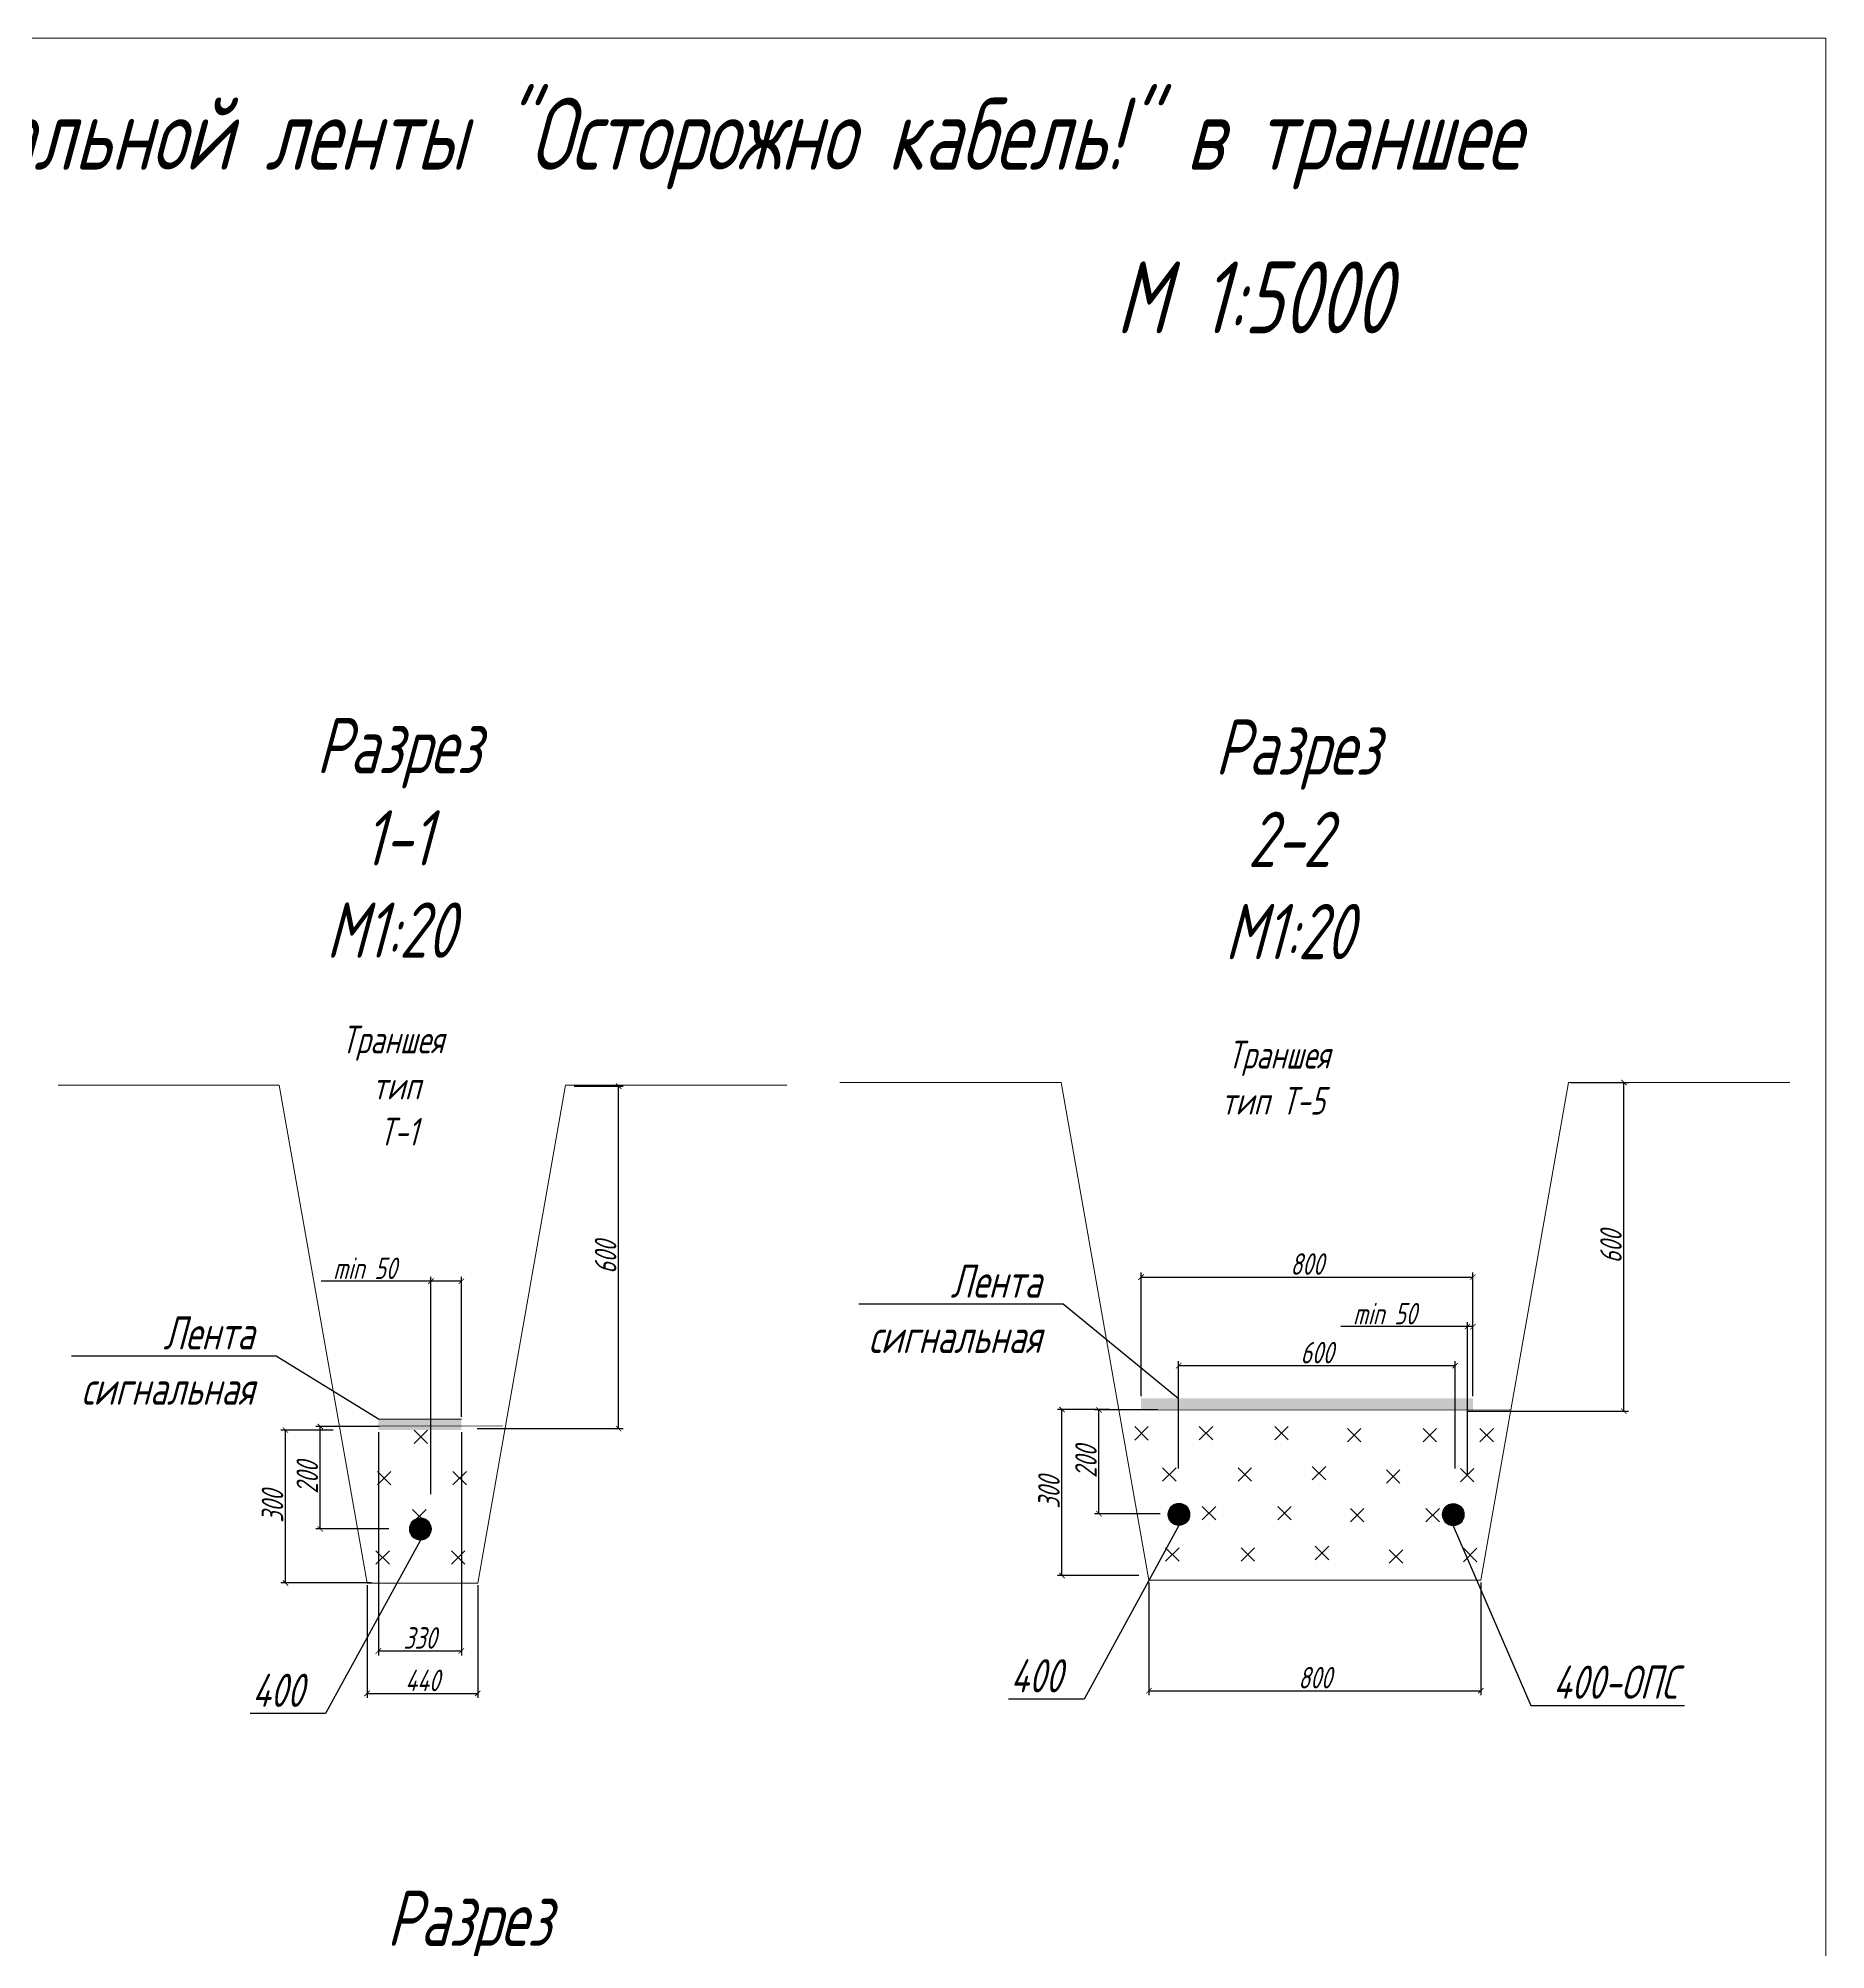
# Model space of a CAD drawing. Header units: millimetres. Extents: x 13096 to 18634, y -492 to 9335.
# Drawn here: x 13609 to 14107, y 2985 to 3518 of the extents above; entities that cross this region are included whole.
import ezdxf
from ezdxf import colors
from ezdxf.entities.mleader import LeaderData, LeaderLine
from ezdxf.enums import TextEntityAlignment as Align
from ezdxf.math import Vec2, Vec3

# ---------------------------------------------------------------- set-up
doc = ezdxf.new("R2010")
doc.units = ezdxf.units.MM
doc.layers.get('Defpoints').update_dxf_attribs({"color": 33})
for name, color, linetype, lineweight in [('Линия выноска', 137, 'Continuous', 20), ('Размерная', 4, 'Continuous', 25), ('Рамка толстая', 7, 'Continuous', 60), ('Строительный', 251, 'Continuous', 13), ('текст', 7, 'Continuous', 25), ('Элемент эл. схем', 7, 'Continuous', 35)]:
    doc.layers.add(name, color=color, linetype=linetype, lineweight=lineweight)
doc.styles.add('Simplex', font='simplex.shx', dxfattribs={"width": 0.7, "oblique": 15})
doc.dimstyles.new('Simplex', dxfattribs={"dimtxt": 2.5, "dimasz": 2.5, "dimexe": 1.25, "dimexo": 0.625, "dimtad": 1, "dimtxsty": 'Simplex', "dimcen": 2.5, "dimclrt": 2, "dimadec": 0, "dimazin": 0, "dimtfac": 1, "dimtmove": 0, "dimatfit": 3, "dimfxl": 1, "dimarcsym": 0})

# ---------------------------------------------------------------- blocks, each defined once
blk = doc.blocks.new('_ArchTick')
at = {"color": 0, "linetype": 'ByBlock', "const_width": 0.15}
blk.add_lwpolyline([(-0.5, -0.5), (0.5, 0.5)], dxfattribs=at)
blk = doc.blocks.new('*D100')
at = {"layer": 'Defpoints', "color": 0, "lineweight": 80, "transparency": 16777216}
for p in [(14035.12, 3226.79), (14050.52, 3226.79), (14006.27, 3135.24)]:
    blk.add_point(p, dxfattribs=at)
at = {"layer": 'Размерная', "color": 0, "lineweight": -2, "transparency": 16777216}
for p, q in [((14035.74, 3226.79), (14051.77, 3226.79)), ((14050.52, 3135.24), (14050.52, 3226.79)), ((14006.9, 3135.24), (14051.77, 3135.24))]:
    blk.add_line(p, q, dxfattribs=at)
at = {"layer": 'Размерная', "color": 0, "lineweight": -2, "transparency": 16777216, "xscale": 1.5, "yscale": 1.5, "zscale": 1.5}
for p, rotation in [((14050.52, 3226.79), 90), ((14050.52, 3135.24), 270)]:
    blk.add_blockref('_ArchTick', p, dxfattribs=dict(at, rotation=rotation))
at = {"layer": 'Размерная', "color": 2, "lineweight": 20, "transparency": 16777216, "insert": (14046.89, 3181.02), "char_height": 2, "attachment_point": 5, "rotation": 90, "style": 'Simplex'}
blk.add_mtext('{\\H3x;\\C256;600}', dxfattribs=at)
blk = doc.blocks.new('*D101')
at = {"layer": 'Defpoints', "color": 0, "lineweight": 80, "transparency": 16777216}
for p in [(13918.28, 3088.19), (14010.68, 3088.19), (14010.68, 3057.45)]:
    blk.add_point(p, dxfattribs=at)
at = {"layer": 'Размерная', "color": 0, "lineweight": -2, "transparency": 16777216}
for p, q in [((13918.28, 3087.57), (13918.28, 3056.2)), ((14010.68, 3087.57), (14010.68, 3056.2)), ((13918.28, 3057.45), (14010.68, 3057.45))]:
    blk.add_line(p, q, dxfattribs=at)
at = {"layer": 'Размерная', "color": 0, "lineweight": -2, "transparency": 16777216, "xscale": 1.5, "yscale": 1.5, "zscale": 1.5, "rotation": 180}
blk.add_blockref('_ArchTick', (13918.28, 3057.45), dxfattribs=at)
at = {"layer": 'Размерная', "color": 0, "lineweight": -2, "transparency": 16777216, "xscale": 1.5, "yscale": 1.5, "zscale": 1.5}
blk.add_blockref('_ArchTick', (14010.68, 3057.45), dxfattribs=at)
at = {"layer": 'Размерная', "color": 2, "lineweight": 20, "transparency": 16777216, "insert": (13964.48, 3061.07), "char_height": 2, "attachment_point": 5, "style": 'Simplex'}
blk.add_mtext('{\\H3x;\\C256;800}', dxfattribs=at)
blk = doc.blocks.new('*D102')
at = {"layer": 'Defpoints', "color": 0, "lineweight": 80, "transparency": 16777216}
for p in [(13757.65, 3225.76), (13770.63, 3225.76), (13730.65, 3130.41)]:
    blk.add_point(p, dxfattribs=at)
at = {"layer": 'Размерная', "color": 0, "lineweight": -2, "transparency": 16777216}
for p, q in [((13758.27, 3225.76), (13771.88, 3225.76)), ((13770.63, 3130.41), (13770.63, 3225.76)), ((13731.28, 3130.41), (13771.88, 3130.41))]:
    blk.add_line(p, q, dxfattribs=at)
at = {"layer": 'Размерная', "color": 0, "lineweight": -2, "transparency": 16777216, "xscale": 1.5, "yscale": 1.5, "zscale": 1.5}
for p, rotation in [((13770.63, 3225.76), 90), ((13770.63, 3130.41), 270)]:
    blk.add_blockref('_ArchTick', p, dxfattribs=dict(at, rotation=rotation))
at = {"layer": 'Размерная', "color": 2, "lineweight": 20, "transparency": 16777216, "insert": (13767, 3178.09), "char_height": 2, "attachment_point": 5, "rotation": 90, "style": 'Simplex'}
blk.add_mtext('{\\H3x;\\C256;600}', dxfattribs=at)
blk = doc.blocks.new('*D103')
at = {"layer": 'Defpoints', "color": 0, "lineweight": 80, "transparency": 16777216}
for p in [(13700.6, 3087.42), (13731.4, 3087.42), (13731.4, 3056.68)]:
    blk.add_point(p, dxfattribs=at)
at = {"layer": 'Размерная', "color": 0, "lineweight": -2, "transparency": 16777216}
for p, q in [((13700.6, 3086.8), (13700.6, 3055.43)), ((13731.4, 3086.8), (13731.4, 3055.43)), ((13700.6, 3056.68), (13731.4, 3056.68))]:
    blk.add_line(p, q, dxfattribs=at)
at = {"layer": 'Размерная', "color": 0, "lineweight": -2, "transparency": 16777216, "xscale": 1.5, "yscale": 1.5, "zscale": 1.5, "rotation": 180}
blk.add_blockref('_ArchTick', (13700.6, 3056.68), dxfattribs=at)
at = {"layer": 'Размерная', "color": 0, "lineweight": -2, "transparency": 16777216, "xscale": 1.5, "yscale": 1.5, "zscale": 1.5}
blk.add_blockref('_ArchTick', (13731.4, 3056.68), dxfattribs=at)
at = {"layer": 'Размерная', "color": 2, "lineweight": 20, "transparency": 16777216, "insert": (13716, 3060.3), "char_height": 2, "attachment_point": 5, "style": 'Simplex'}
blk.add_mtext('{\\H3x;\\C256;440}', dxfattribs=at)
blk = doc.blocks.new('_None')
blk = doc.blocks.new('*D106')
at = {"layer": 'Defpoints', "color": 0, "lineweight": 80, "transparency": 16777216}
for p in [(14003.53, 3147.94), (13926.53, 3118.7), (14003.53, 3118.7)]:
    blk.add_point(p, dxfattribs=at)
at = {"layer": 'Размерная', "color": 0, "lineweight": -2, "transparency": 16777216}
for p, q in [((13926.53, 3119.32), (13926.53, 3149.19)), ((13926.53, 3147.94), (14003.53, 3147.94)), ((14003.53, 3119.32), (14003.53, 3149.19))]:
    blk.add_line(p, q, dxfattribs=at)
at = {"layer": 'Размерная', "color": 0, "lineweight": -2, "transparency": 16777216, "xscale": 1.5, "yscale": 1.5, "zscale": 1.5, "rotation": 180}
blk.add_blockref('_ArchTick', (13926.53, 3147.94), dxfattribs=at)
at = {"layer": 'Размерная', "color": 0, "lineweight": -2, "transparency": 16777216, "xscale": 1.5, "yscale": 1.5, "zscale": 1.5}
blk.add_blockref('_ArchTick', (14003.53, 3147.94), dxfattribs=at)
at = {"layer": 'Размерная', "color": 2, "lineweight": 20, "transparency": 16777216, "insert": (13965.03, 3151.56), "char_height": 2, "attachment_point": 5, "style": 'Simplex'}
blk.add_mtext('{\\H3x;\\C256;600}', dxfattribs=at)
blk = doc.blocks.new('*D107')
at = {"layer": 'Defpoints', "color": 0, "lineweight": 80, "transparency": 16777216}
for p in [(13904.36, 3135.6), (13921.4, 3135.6), (13922.04, 3106.72)]:
    blk.add_point(p, dxfattribs=at)
at = {"layer": 'Размерная', "color": 0, "lineweight": -2, "transparency": 16777216}
for p, q in [((13920.77, 3135.6), (13903.11, 3135.6)), ((13904.36, 3106.72), (13904.36, 3135.6)), ((13921.42, 3106.72), (13903.11, 3106.72))]:
    blk.add_line(p, q, dxfattribs=at)
at = {"layer": 'Размерная', "color": 0, "lineweight": -2, "transparency": 16777216, "xscale": 1.5, "yscale": 1.5, "zscale": 1.5}
for p, rotation in [((13904.36, 3135.6), 90), ((13904.36, 3106.72), 270)]:
    blk.add_blockref('_ArchTick', p, dxfattribs=dict(at, rotation=rotation))
at = {"layer": 'Размерная', "color": 2, "lineweight": 20, "transparency": 16777216, "insert": (13900.73, 3121.16), "char_height": 2, "attachment_point": 5, "rotation": 90, "style": 'Simplex'}
blk.add_mtext('{\\H3x;\\C256;200}', dxfattribs=at)
blk = doc.blocks.new('*D108')
at = {"layer": 'Defpoints', "color": 0, "lineweight": 80, "transparency": 16777216}
for p in [(13687.58, 3131), (13704.62, 3131), (13707.31, 3102.49)]:
    blk.add_point(p, dxfattribs=at)
at = {"layer": 'Размерная', "color": 0, "lineweight": -2, "transparency": 16777216}
for p, q in [((13703.99, 3131), (13686.33, 3131)), ((13687.58, 3102.49), (13687.58, 3131)), ((13706.69, 3102.49), (13686.33, 3102.49))]:
    blk.add_line(p, q, dxfattribs=at)
at = {"layer": 'Размерная', "color": 0, "lineweight": -2, "transparency": 16777216, "xscale": 1.5, "yscale": 1.5, "zscale": 1.5}
for p, rotation in [((13687.58, 3131), 90), ((13687.58, 3102.49), 270)]:
    blk.add_blockref('_ArchTick', p, dxfattribs=dict(at, rotation=rotation))
at = {"layer": 'Размерная', "color": 2, "lineweight": 20, "transparency": 16777216, "insert": (13683.95, 3116.75), "char_height": 2, "attachment_point": 5, "rotation": 90, "style": 'Simplex'}
blk.add_mtext('{\\H3x;\\C256;200}', dxfattribs=at)
blk = doc.blocks.new('*D110')
at = {"layer": 'Defpoints', "color": 0, "lineweight": 80, "transparency": 16777216}
for p in [(13677.88, 3130.01), (13691.75, 3130.01), (13702.47, 3087.44)]:
    blk.add_point(p, dxfattribs=at)
at = {"layer": 'Размерная', "color": 0, "lineweight": -2, "transparency": 16777216}
for p, q in [((13691.12, 3130.01), (13676.63, 3130.01)), ((13677.88, 3087.44), (13677.88, 3130.01)), ((13701.84, 3087.44), (13676.63, 3087.44))]:
    blk.add_line(p, q, dxfattribs=at)
at = {"layer": 'Размерная', "color": 0, "lineweight": -2, "transparency": 16777216, "xscale": 1.5, "yscale": 1.5, "zscale": 1.5}
for p, rotation in [((13677.88, 3130.01), 90), ((13677.88, 3087.44), 270)]:
    blk.add_blockref('_ArchTick', p, dxfattribs=dict(at, rotation=rotation))
at = {"layer": 'Размерная', "color": 2, "lineweight": 20, "transparency": 16777216, "insert": (13674.26, 3108.72), "char_height": 2, "attachment_point": 5, "rotation": 90, "style": 'Simplex'}
blk.add_mtext('{\\H3x;\\C256;300}', dxfattribs=at)
blk = doc.blocks.new('*D111')
at = {"layer": 'Defpoints', "color": 0, "lineweight": 80, "transparency": 16777216}
for p in [(13726.84, 3171.43), (13726.84, 3133.09), (13718.37, 3111.53)]:
    blk.add_point(p, dxfattribs=at)
at = {"layer": 'Размерная', "color": 0, "lineweight": -2, "transparency": 16777216}
for p, q in [((13718.37, 3112.15), (13718.37, 3172.68)), ((13726.84, 3133.71), (13726.84, 3172.68)), ((13718.37, 3171.43), (13687.79, 3171.43)), ((13726.84, 3171.43), (13718.37, 3171.43))]:
    blk.add_line(p, q, dxfattribs=at)
at = {"layer": 'Размерная', "color": 0, "lineweight": -2, "transparency": 16777216, "xscale": 1.5, "yscale": 1.5, "zscale": 1.5, "rotation": 180}
blk.add_blockref('_ArchTick', (13718.37, 3171.43), dxfattribs=at)
at = {"layer": 'Размерная', "color": 0, "lineweight": -2, "transparency": 16777216, "xscale": 1.5, "yscale": 1.5, "zscale": 1.5}
blk.add_blockref('_ArchTick', (13726.84, 3171.43), dxfattribs=at)
at = {"layer": 'Размерная', "color": 2, "lineweight": 20, "transparency": 16777216, "insert": (13699.97, 3175.05), "char_height": 2, "attachment_point": 5, "style": 'Simplex'}
blk.add_mtext('{\\H3x;\\C256;min 50}', dxfattribs=at)
blk = doc.blocks.new('*D112')
at = {"layer": 'Defpoints', "color": 0, "lineweight": 80, "transparency": 16777216}
for p in [(13703.74, 3130.01), (13726.84, 3130.01), (13726.84, 3068.5)]:
    blk.add_point(p, dxfattribs=at)
at = {"layer": 'Размерная', "color": 0, "lineweight": -2, "transparency": 16777216}
for p, q in [((13703.74, 3129.38), (13703.74, 3067.25)), ((13726.84, 3129.38), (13726.84, 3067.25)), ((13703.74, 3068.5), (13726.84, 3068.5))]:
    blk.add_line(p, q, dxfattribs=at)
at = {"layer": 'Размерная', "color": 0, "lineweight": -2, "transparency": 16777216, "xscale": 1.5, "yscale": 1.5, "zscale": 1.5, "rotation": 180}
blk.add_blockref('_ArchTick', (13703.74, 3068.5), dxfattribs=at)
at = {"layer": 'Размерная', "color": 0, "lineweight": -2, "transparency": 16777216, "xscale": 1.5, "yscale": 1.5, "zscale": 1.5}
blk.add_blockref('_ArchTick', (13726.84, 3068.5), dxfattribs=at)
at = {"layer": 'Размерная', "color": 2, "lineweight": 20, "transparency": 16777216, "insert": (13715.29, 3072.12), "char_height": 2, "attachment_point": 5, "style": 'Simplex'}
blk.add_mtext('{\\H3x;\\C256;330}', dxfattribs=at)
blk = doc.blocks.new('*D113')
at = {"layer": 'Defpoints', "color": 0, "lineweight": 80, "transparency": 16777216}
for p in [(13894.06, 3135.72), (13907.92, 3135.72), (13916.07, 3089.52)]:
    blk.add_point(p, dxfattribs=at)
at = {"layer": 'Размерная', "color": 0, "lineweight": -2, "transparency": 16777216}
for p, q in [((13907.3, 3135.72), (13892.81, 3135.72)), ((13894.06, 3089.52), (13894.06, 3135.72)), ((13915.45, 3089.52), (13892.81, 3089.52))]:
    blk.add_line(p, q, dxfattribs=at)
at = {"layer": 'Размерная', "color": 0, "lineweight": -2, "transparency": 16777216, "xscale": 1.5, "yscale": 1.5, "zscale": 1.5}
for p, rotation in [((13894.06, 3135.72), 90), ((13894.06, 3089.52), 270)]:
    blk.add_blockref('_ArchTick', p, dxfattribs=dict(at, rotation=rotation))
at = {"layer": 'Размерная', "color": 2, "lineweight": 20, "transparency": 16777216, "insert": (13890.43, 3112.62), "char_height": 2, "attachment_point": 5, "rotation": 90, "style": 'Simplex'}
blk.add_mtext('{\\H3x;\\C256;300}', dxfattribs=at)
blk = doc.blocks.new('*D114')
at = {"layer": 'Defpoints', "color": 0, "lineweight": 80, "transparency": 16777216}
for p in [(14008.47, 3158.8), (14008.47, 3138.8), (14006.93, 3117.24)]:
    blk.add_point(p, dxfattribs=at)
at = {"layer": 'Размерная', "color": 0, "lineweight": -2, "transparency": 16777216}
for p, q in [((14006.93, 3158.8), (13971.73, 3158.8)), ((14006.93, 3117.86), (14006.93, 3160.05)), ((14008.47, 3158.8), (14006.93, 3158.8)), ((14008.47, 3139.42), (14008.47, 3160.05))]:
    blk.add_line(p, q, dxfattribs=at)
at = {"layer": 'Размерная', "color": 0, "lineweight": -2, "transparency": 16777216, "xscale": 1.5, "yscale": 1.5, "zscale": 1.5, "rotation": 180}
blk.add_blockref('_ArchTick', (14006.93, 3158.8), dxfattribs=at)
at = {"layer": 'Размерная', "color": 0, "lineweight": -2, "transparency": 16777216, "xscale": 1.5, "yscale": 1.5, "zscale": 1.5}
blk.add_blockref('_ArchTick', (14008.47, 3158.8), dxfattribs=at)
at = {"layer": 'Размерная', "color": 2, "lineweight": 20, "transparency": 16777216, "insert": (13983.91, 3162.42), "char_height": 2, "attachment_point": 5, "style": 'Simplex'}
blk.add_mtext('{\\H3x;\\C256;min 50}', dxfattribs=at)
blk = doc.blocks.new('*D115')
at = {"layer": 'Defpoints', "color": 0, "lineweight": 80, "transparency": 16777216}
for p in [(14008.47, 3172.6), (13916.07, 3138.8), (14008.47, 3138.8)]:
    blk.add_point(p, dxfattribs=at)
at = {"layer": 'Размерная', "color": 0, "lineweight": -2, "transparency": 16777216}
for p, q in [((13916.07, 3139.42), (13916.07, 3173.85)), ((13916.07, 3172.6), (14008.47, 3172.6)), ((14008.47, 3139.42), (14008.47, 3173.85))]:
    blk.add_line(p, q, dxfattribs=at)
at = {"layer": 'Размерная', "color": 0, "lineweight": -2, "transparency": 16777216, "xscale": 1.5, "yscale": 1.5, "zscale": 1.5, "rotation": 180}
blk.add_blockref('_ArchTick', (13916.07, 3172.6), dxfattribs=at)
at = {"layer": 'Размерная', "color": 0, "lineweight": -2, "transparency": 16777216, "xscale": 1.5, "yscale": 1.5, "zscale": 1.5}
blk.add_blockref('_ArchTick', (14008.47, 3172.6), dxfattribs=at)
at = {"layer": 'Размерная', "color": 2, "lineweight": 20, "transparency": 16777216, "insert": (13962.27, 3176.23), "char_height": 2, "attachment_point": 5, "style": 'Simplex'}
blk.add_mtext('{\\H3x;\\C256;800}', dxfattribs=at)

msp = doc.modelspace()

# ---------------------------------------------------------------- hatches: boundary and pattern name
at = {"layer": 'Элемент эл. схем', "lineweight": 20, "true_color": 0x000000}
for points in [[(14008.47072, 3135.71854), (14008.47072, 3138.79854), (13916.07072, 3138.79854), (13916.07072, 3135.71854)], [(13726.84292, 3130.00533), (13726.84292, 3133.08533), (13703.74292, 3133.08533), (13703.74292, 3130.00533)], [(13929.69503, 3106.51643, 1), (13923.53503, 3106.51643, 1)], [(14006.06992, 3106.46652, 1), (13999.90992, 3106.46652, 1)], [(13718.54211, 3102.46816, 1), (13712.38211, 3102.46816, 1)]]:
    msp.add_hatch(color=18, dxfattribs=at).paths.add_polyline_path(points)

# ---------------------------------------------------------------- linework, layer by layer
at = {"layer": 'Рамка толстая', "color": 18, "lineweight": 20, "true_color": 0x000000}
for p, q in [((13138.07261, 3517.50277), (14106.69761, 3517.50277)), ((14106.69761, 3517.50277), (14106.69761, 2184.37777))]:
    msp.add_line(p, q, dxfattribs=at)
at = {"layer": 'Строительный', "color": 18, "lineweight": 20, "true_color": 0x000000}
for p, q in [((13713.68653, 3129.97399), (13717.42854, 3126.23198)), ((13717.42854, 3129.97399), (13713.68653, 3126.23198)), ((13914.32447, 3130.96841), (13918.06648, 3127.2264)), ((13918.06648, 3130.96841), (13914.32447, 3127.2264)), ((13932.27783, 3130.98597), (13936.01984, 3127.24396)), ((13936.01984, 3130.98597), (13932.27783, 3127.24396)), ((13953.31229, 3130.98597), (13957.0543, 3127.24396)), ((13957.0543, 3130.98597), (13953.31229, 3127.24396)), ((13973.53274, 3130.42916), (13977.27474, 3126.68715)), ((13977.27474, 3130.42916), (13973.53274, 3126.68715)), ((13994.56719, 3130.42916), (13998.3092, 3126.68715)), ((13998.3092, 3130.42916), (13994.56719, 3126.68715)), ((14010.42454, 3130.4524), (14014.16655, 3126.71039)), ((14014.16655, 3130.4524), (14010.42454, 3126.71039)), ((13922.07447, 3119.48441), (13925.81648, 3115.7424)), ((13925.81648, 3119.48441), (13922.07447, 3115.7424)), ((13943.10893, 3119.48441), (13946.85094, 3115.7424)), ((13946.85094, 3119.48441), (13943.10893, 3115.7424)), ((13963.73885, 3119.8884), (13967.48086, 3116.14639)), ((13967.48086, 3119.8884), (13963.73885, 3116.14639)), ((13984.36383, 3118.9276), (13988.10584, 3115.18559)), ((13988.10584, 3118.9276), (13984.36383, 3115.18559)), ((14004.99375, 3119.33159), (14008.73576, 3115.58959)), ((14008.73576, 3119.33159), (14004.99375, 3115.58959)), ((13703.48317, 3118.47243), (13707.22518, 3114.73042)), ((13707.22518, 3118.47243), (13703.48317, 3114.73042)), ((13724.51763, 3118.47243), (13728.25964, 3114.73042)), ((13728.25964, 3118.47243), (13724.51763, 3114.73042)), ((13933.10621, 3108.74454), (13936.84822, 3105.00253)), ((13936.84822, 3108.74454), (13933.10621, 3105.00253)), ((13954.14066, 3108.74454), (13957.88267, 3105.00253)), ((13957.88267, 3108.74454), (13954.14066, 3105.00253)), ((13974.36111, 3108.18773), (13978.10312, 3104.44572)), ((13978.10312, 3108.18773), (13974.36111, 3104.44572)), ((13995.39556, 3108.18773), (13999.13757, 3104.44572)), ((13999.13757, 3108.18773), (13995.39556, 3104.44572)), ((13713.28334, 3107.92861), (13717.02535, 3104.1866)), ((13717.02535, 3107.92861), (13713.28334, 3104.1866)), ((13964.56722, 3097.64697), (13968.30923, 3093.90496)), ((13968.30923, 3097.64697), (13964.56722, 3093.90496)), ((13703.07998, 3096.42705), (13706.82199, 3092.68504)), ((13706.82199, 3096.42705), (13703.07998, 3092.68504)), ((13724.11444, 3096.42705), (13727.85645, 3092.68504)), ((13727.85645, 3096.42705), (13724.11444, 3092.68504)), ((13922.90285, 3097.24298), (13926.64486, 3093.50097)), ((13926.64486, 3097.24298), (13922.90285, 3093.50097)), ((13943.9373, 3097.24298), (13947.67931, 3093.50097)), ((13947.67931, 3097.24298), (13943.9373, 3093.50097)), ((13985.19221, 3096.68617), (13988.93421, 3092.94416)), ((13988.93421, 3096.68617), (13985.19221, 3092.94416)), ((14005.82213, 3097.09016), (14009.56414, 3093.34815)), ((14009.56414, 3097.09016), (14005.82213, 3093.34815))]:
    msp.add_line(p, q, dxfattribs=at)
at = {"layer": 'Элемент эл. схем', "color": 18, "lineweight": 20, "true_color": 0x000000}
for p, q in [((13614.5644, 3226.02477), (13676.1644, 3226.02477)), ((13700.60332, 3087.42477), (13676.1644, 3226.02477)), ((13731.40332, 3087.42477), (13755.84224, 3226.02477)), ((13817.44224, 3226.02477), (13755.84224, 3226.02477)), ((13832.23805, 3226.79332), (13893.83805, 3226.79332)), ((13918.27697, 3088.19332), (13893.83805, 3226.79332)), ((14010.67697, 3088.19332), (14035.11589, 3226.79332)), ((14096.71589, 3226.79332), (14035.11589, 3226.79332)), ((13909.99196, 3135.61894), (14019.00971, 3135.58971)), ((13692.9038, 3131.13114), (13738.32773, 3131.15301)), ((13726.84292, 3133.08533), (13703.74292, 3133.08533)), ((13700.60332, 3087.42477), (13731.40332, 3087.42477)), ((13918.27697, 3088.19332), (14010.67697, 3088.19332))]:
    msp.add_line(p, q, dxfattribs=at)
for centre in [(13926.61503, 3106.51643), (14002.98992, 3106.46652), (13715.46211, 3102.46816)]:
    msp.add_circle(centre, 3.08, dxfattribs=at)

# ---------------------------------------------------------------- texts
at = {"layer": 'текст', "color": 18, "lineweight": 20, "true_color": 0x000000, "style": 'Simplex', "oblique": 15, "width": 0.7}
for s, p in [('укладки сигнальной ленты "Осторожно кабель!" в траншее', (13747.14346, 3480.87686)), ('М 1:5000', (13947.16027, 3435.35616))]:
    msp.add_text(s, height=20, dxfattribs=at).set_placement(p, align=Align.CENTER)
at = {"layer": 'текст', "color": 18, "lineweight": 20, "true_color": 0x000000, "attachment_point": 1, "style": 'Simplex'}
for s, width, insert, char_height in [('\\pi6.9573;Разрез \\P\\pi20.092;1-1\\P\\pi9.7045;М1:20', 65.8694283, (13679.46666, 3328.24811), 15.4), ('\\pi16.957;Разрез \\P\\pi26.121;2-2\\P\\pi19.704;М1:20', 85.8694283, (13919.66626, 3327.84002), 15.4), ('\\pi-3.6664;Траншея\\P\\pi4.951;тип \\P\\pi6.8981;Т-1', 25.8694283, (13697.16845, 3242.60128), 7.7), ('\\pi6.3336;Траншея\\P\\pi4.5781;тип Т-5', 45.8694283, (13933.84283, 3238.36973), 7.7), ('\\pi6.9573;Разрез \\P\\pi16.121;3-3\\P\\pi9.7045;М1:20', 65.8694283, (13699.08035, 3001.77726), 15.4)]:
    msp.add_mtext_dynamic_manual_height_columns(s, width=width, gutter_width=12.5, heights=[0], dxfattribs=dict(at, insert=insert, char_height=char_height))

# ---------------------------------------------------------------- dimensions: what is measured, and where the dimension line sits
at = {"layer": 'Размерная', "color": 18, "lineweight": 20, "true_color": 0x000000}
for base, p1, p2, text, override, picture, middle in [((13770.62957, 3225.75684), (13730.65425, 3130.41438), (13757.64989, 3225.75684), '{\\H3x;\\C256;600}', {"dimtxt": 2, "dimasz": 1.5, "dimlfac": 20, "dimrnd": 1, "dimblk1": 'ArchTick', "dimblk2": 'ArchTick', "dimsah": 1}, '*D102', (13767.00457, 3178.08561)), ((14050.51589, 3226.79332), (14006.27043, 3135.24229), (14035.11589, 3226.79332), '{\\H3x;\\C256;600}', {"dimtxt": 2, "dimasz": 1.5, "dimlfac": 20, "dimrnd": 1, "dimtxsty": 'Simplex', "dimblk1": 'ArchTick', "dimblk2": 'ArchTick', "dimsah": 1}, '*D100', (14046.89089, 3181.0178)), ((13894.05939, 3135.71854), (13916.07072, 3089.51854), (13907.92441, 3135.71854), '{\\H3x;\\C256;300}', {"dimtxt": 2, "dimasz": 1.5, "dimlfac": 20, "dimrnd": 1, "dimtxsty": 'Simplex', "dimblk1": 'ArchTick', "dimblk2": 'ArchTick', "dimsah": 1}, '*D113', (13890.43439, 3112.61854)), ((13904.35536, 3135.59666), (13922.04061, 3106.7202), (13921.39744, 3135.59666), '{\\H3x;\\C256;200}', {"dimtxt": 2, "dimasz": 1.5, "dimlfac": 20, "dimrnd": 1, "dimtxsty": 'Simplex', "dimblk1": 'ArchTick', "dimblk2": 'ArchTick', "dimsah": 1}, '*D107', (13900.73036, 3121.15843)), ((13677.88159, 3130.00533), (13702.4674, 3087.43957), (13691.74662, 3130.00533), '{\\H3x;\\C256;300}', {"dimtxt": 2, "dimasz": 1.5, "dimlfac": 20, "dimrnd": 1, "dimtxsty": 'Simplex', "dimblk1": 'ArchTick', "dimblk2": 'ArchTick', "dimsah": 1}, '*D110', (13674.25659, 3108.72245)), ((13687.57596, 3131.00298), (13707.31151, 3102.48924), (13704.61804, 3131.00298), '{\\H3x;\\C256;200}', {"dimtxt": 2, "dimasz": 1.5, "dimlfac": 20, "dimrnd": 1, "dimtxsty": 'Simplex', "dimblk1": 'ArchTick', "dimblk2": 'ArchTick', "dimsah": 1}, '*D108', (13683.95096, 3116.74611))]:
    dim = msp.add_linear_dim(base=base, p1=p1, p2=p2, angle=90, text=text, dimstyle='Simplex', override=override, dxfattribs=at)
    dim.commit()
    dim.dimension.update_dxf_attribs({"geometry": picture, "text_midpoint": middle})
for base, p1, p2, picture, middle in [((13726.84292, 3171.42604), (13718.37292, 3111.52533), (13726.84292, 3133.08533), '*D111', (13699.96917, 3171.42604)), ((14008.47072, 3158.79976), (14006.93072, 3117.23854), (14008.47072, 3138.79854), '*D114', (13983.90697, 3158.79976))]:
    dim = msp.add_linear_dim(base=base, p1=p1, p2=p2, text='{\\H3x;\\C256;min 50}', dimstyle='Simplex', override={"dimtxt": 2, "dimasz": 1.5, "dimlfac": 20, "dimrnd": 1, "dimtxsty": 'Simplex', "dimblk1": 'ArchTick', "dimblk2": 'ArchTick', "dimsah": 1}, dxfattribs=at)
    dim.commit()
    dim.dimension.update_dxf_attribs({"geometry": picture, "text_midpoint": middle, "dimtype": 160})
for base, p1, p2, text, override, picture, middle in [((14008.47072, 3172.60074), (13916.07072, 3138.79854), (14008.47072, 3138.79854), '{\\H3x;\\C256;800}', {"dimtxt": 2, "dimasz": 1.5, "dimlfac": 20, "dimrnd": 1, "dimtxsty": 'Simplex', "dimblk1": 'ArchTick', "dimblk2": 'ArchTick', "dimsah": 1}, '*D115', (13962.27072, 3176.22574)), ((14003.52769, 3147.93627), (13926.52769, 3118.69506), (14003.52769, 3118.69506), '{\\H3x;\\C256;600}', {"dimtxt": 2, "dimasz": 1.5, "dimlfac": 20, "dimrnd": 1, "dimtxsty": 'Simplex', "dimblk1": 'ArchTick', "dimblk2": 'ArchTick', "dimsah": 1}, '*D106', (13965.02769, 3151.56127)), ((13726.84292, 3068.49554), (13703.74292, 3130.00533), (13726.84292, 3130.00533), '{\\H3x;\\C256;330}', {"dimtxt": 2, "dimasz": 1.5, "dimlfac": 20, "dimrnd": 1, "dimblk1": 'ArchTick', "dimblk2": 'ArchTick', "dimsah": 1}, '*D112', (13715.29292, 3072.12054)), ((13731.40332, 3056.67739), (13700.60332, 3087.42477), (13731.40332, 3087.42477), '{\\H3x;\\C256;440}', {"dimtxt": 2, "dimasz": 1.5, "dimlfac": 20, "dimrnd": 1, "dimtxsty": 'Simplex', "dimblk1": 'ArchTick', "dimblk2": 'ArchTick', "dimsah": 1}, '*D103', (13716.00332, 3060.30239)), ((14010.67697, 3057.44593), (13918.27697, 3088.19332), (14010.67697, 3088.19332), '{\\H3x;\\C256;800}', {"dimtxt": 2, "dimasz": 1.5, "dimlfac": 20, "dimrnd": 1, "dimtxsty": 'Simplex', "dimblk1": 'ArchTick', "dimblk2": 'ArchTick', "dimsah": 1}, '*D101', (13964.47697, 3061.07093))]:
    dim = msp.add_linear_dim(base=base, p1=p1, p2=p2, text=text, dimstyle='Simplex', override=override, dxfattribs=at)
    dim.commit()
    dim.dimension.update_dxf_attribs({"geometry": picture, "text_midpoint": middle})

# ---------------------------------------------------------------- leaders
at = {"layer": 'Линия выноска', "color": 18, "lineweight": 20, "true_color": 0x000000}
ml = msp.add_multileader_mtext('Standard', dxfattribs=at)
ml.set_content('{\\C256;\\c0;Лента\\Pсигнальная}', color=2, style='Simplex')
ml.set_leader_properties()
ml.set_arrow_properties(name='NONE')
ml.build(insert=Vec2(0, 0))
ml.multileader.update_dxf_attribs({"text_left_attachment_type": 6, "text_right_attachment_type": 6, "dogleg_length": 0, "arrow_head_size": 12.32})
ctx = ml.context
ctx.base_point, ctx.char_height, ctx.arrow_head_size, ctx.landing_gap_size, ctx.plane_origin = Vec3(13827.21409, 3165.02302), 9.24, 12.32, 6.16, Vec3(13583.77545, 3110.56664)
ctx.left_attachment, ctx.right_attachment, ctx.text_align_type = 6, 6, 2
notes = []
notes.append((ctx, [(1, (1, 1, 0), (13894.42296, 3165.02302), (-1, 0), 0, [(0, [(13926.42775, 3138.79854)], 0, [])])]))
ctx.mtext.insert, ctx.mtext.alignment, ctx.mtext.flow_direction = Vec3(13888.26296, 3176.11102), 3, 5
ml = msp.add_multileader_mtext('Standard', dxfattribs=at)
ml.set_content('{\\C256;\\c0;Лента\\Pсигнальная}', color=2, style='Simplex')
ml.set_leader_properties()
ml.set_arrow_properties(name='NONE')
ml.build(insert=Vec2(0, 0))
ml.multileader.update_dxf_attribs({"text_left_attachment_type": 6, "text_right_attachment_type": 6, "dogleg_length": 0, "arrow_head_size": 12.32})
ctx = ml.context
ctx.base_point, ctx.char_height, ctx.arrow_head_size, ctx.landing_gap_size, ctx.plane_origin = Vec3(13608.05085, 3150.60413), 9.24, 12.32, 6.16, Vec3(13367.59765, 3104.85342)
ctx.left_attachment, ctx.right_attachment, ctx.text_align_type = 6, 6, 2
notes.append((ctx, [(1, (1, 1, 0), (13675.25972, 3150.60413), (-1, 0), 0, [(0, [(13703.74292, 3133.08533)], 0, [])])]))
ctx.mtext.insert, ctx.mtext.alignment, ctx.mtext.flow_direction = Vec3(13669.09972, 3161.69213), 3, 5
ml = msp.add_multileader_mtext('Standard', dxfattribs=at)
ml.set_content('{\\C256;\\c0;400}', color=2, style='Simplex')
ml.set_leader_properties()
ml.set_arrow_properties(name='NONE')
ml.build(insert=Vec2(0, 0))
ml.multileader.update_dxf_attribs({"text_left_attachment_type": 6, "text_right_attachment_type": 6, "dogleg_length": 0, "arrow_head_size": 12.32})
ctx = ml.context
ctx.base_point, ctx.char_height, ctx.arrow_head_size, ctx.landing_gap_size, ctx.plane_origin = Vec3(13870.37124, 3055.13499), 9.24, 12.32, 6.16, Vec3(13662.21627, 2999.49393)
ctx.left_attachment, ctx.right_attachment, ctx.text_align_type = 6, 6, 2
notes.append((ctx, [(1, (1, 1, 0), (13900.19422, 3055.13499), (-1, 0), 0, [(0, [(13926.61503, 3103.43643)], 0, [])])]))
ctx.mtext.insert, ctx.mtext.alignment, ctx.mtext.flow_direction = Vec3(13894.03422, 3066.22299), 3, 5
ml = msp.add_multileader_mtext('Standard', dxfattribs=at)
ml.set_content('{\\C256;\\c0;400-ОПС}', color=2, style='Simplex')
ml.set_leader_properties()
ml.set_arrow_properties(name='NONE')
ml.build(insert=Vec2(0, 0))
ml.multileader.update_dxf_attribs({"text_left_attachment_type": 6, "text_right_attachment_type": 6, "dogleg_length": 0, "arrow_head_size": 12.32})
ctx = ml.context
ctx.base_point, ctx.char_height, ctx.arrow_head_size, ctx.landing_gap_size, ctx.plane_origin = Vec3(14024.58717, 3053.35244), 9.24, 12.32, 6.16, Vec3(13738.59116, 2999.44402)
ctx.left_attachment, ctx.right_attachment = 6, 6
notes.append((ctx, [(0, (1, 1, 0), (14024.58717, 3053.35244), (1, 0), 0, [(0, [(14002.98992, 3103.38652)], 0, [])])]))
ctx.mtext.insert, ctx.mtext.flow_direction = Vec3(14030.74717, 3064.44044), 5
ml = msp.add_multileader_mtext('Standard', dxfattribs=at)
ml.set_content('{\\C256;\\c0;400}', color=2, style='Simplex')
ml.set_leader_properties()
ml.set_arrow_properties(name='NONE')
ml.build(insert=Vec2(0, 0))
ml.multileader.update_dxf_attribs({"text_left_attachment_type": 6, "text_right_attachment_type": 6, "dogleg_length": 0, "arrow_head_size": 12.32})
ctx = ml.context
ctx.base_point, ctx.char_height, ctx.arrow_head_size, ctx.landing_gap_size, ctx.plane_origin = Vec3(13659.21832, 3051.08672), 9.24, 12.32, 6.16, Vec3(13451.06336, 2995.44566)
ctx.left_attachment, ctx.right_attachment, ctx.text_align_type = 6, 6, 2
notes.append((ctx, [(1, (1, 1, 0), (13689.0413, 3051.08672), (-1, 0), 0, [(0, [(13715.46211, 3099.38816)], 0, [])])]))
ctx.mtext.insert, ctx.mtext.alignment, ctx.mtext.flow_direction = Vec3(13682.8813, 3062.17472), 3, 5
for ctx, leaders in notes:
    for number, flags, end, landing, length, lines in leaders:
        leader = LeaderData()
        leader.index, (leader.has_last_leader_line, leader.has_dogleg_vector, leader.attachment_direction) = number, flags
        leader.last_leader_point, leader.dogleg_vector, leader.dogleg_length = Vec3(end), Vec3(landing), length
        for number, points, colour, breaks in lines:
            line = LeaderLine()
            line.index, line.vertices, line.color, line.breaks = number, Vec3.list(points), colors.encode_raw_color(colour), breaks
            leader.lines.append(line)
        ctx.leaders.append(leader)

doc.saveas('drawing.dxf')
